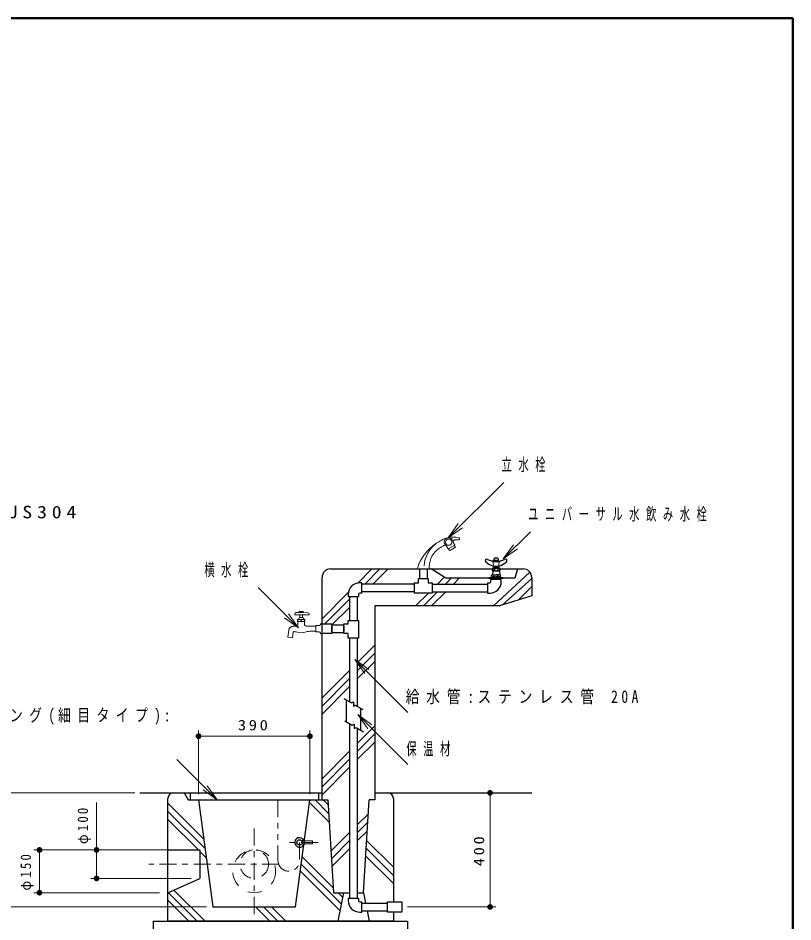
# Model space of a CAD drawing. Units: millimetres on the paper, scale 1:20. Extents: x -365 to 0, y -47 to 257.
# Drawn here: x -135.8 to 0, y 98.6 to 257 of the extents above; entities that cross this region are included whole.
import ezdxf

# ---------------------------------------------------------------- set-up
doc = ezdxf.new("R2010")
doc.units = ezdxf.units.MM
for name, pattern in [('USER1', [4.5, 2.5, -2]), ('USER2', [6, 3, -1, 1, -1]), ('USER3', [8, 3, -1, 1, -1, 1, -1])]:
    doc.linetypes.add(name, pattern=pattern)
doc.layers.add('1_20', color=7, linetype='Continuous', lineweight=25)
doc.layers.add('NAKAMURA図枠', color=7, linetype='Continuous', lineweight=13)
doc.styles.add('ＭＳ ゴシック', font='')
doc.styles.get('ＭＳ ゴシック').set_extended_font_data('MS Gothic')

# ---------------------------------------------------------------- blocks, each defined once
blk = doc.blocks.new('filled_dot')
at = {"color": 0, "linetype": 'Continuous', "lineweight": -2, "const_width": 1.25}
blk.add_lwpolyline([(-0.625, 0, 1), (0.625, 0, 1)], format="xyb", close=True, dxfattribs=at)
blk = doc.blocks.new('open_arrow')
at = {"color": 0, "linetype": 'Continuous', "lineweight": -2}
blk.add_lwpolyline([(7.5, 1.25), (0, 0), (7.5, -1.25)], dxfattribs=at)

msp = doc.modelspace()

# ---------------------------------------------------------------- linework, layer by layer
at = {"layer": '1_20', "lineweight": 13}
for p, q in [((-60.393, 165.926), (-50.636, 175.64)), ((-50.751, 162.212), (-45.984, 166.979)), ((-59.54, 165.12), (-59.25, 164.617)), ((-60.669, 164.476), (-60.376, 163.967)), ((-60.376, 163.967), (-59.25, 164.617)), ((-60.345, 163.985), (-60.333, 163.963)), ((-59.126, 164.256), (-60.121, 163.681)), ((-59.281, 164.6), (-59.268, 164.578)), ((-76.248, 157.998), (-73.768, 160.478)), ((-75.024, 157.808), (-72.354, 160.478)), ((-73.61, 157.808), (-70.94, 160.478)), ((-63.701, 160.478), (-65.801, 160.478)), ((-63.701, 160.884), (-63.701, 160.478)), ((-62.296, 157.808), (-61.092, 159.012)), ((-60.882, 157.808), (-59.862, 158.828)), ((-59.468, 157.808), (-58.448, 158.828)), ((-52.484, 153.978), (-46.072, 159.89)), ((-50.932, 154.124), (-45.754, 158.793)), ((-86.596, 150.122), (-93.667, 157.194)), ((-48.147, 154.987), (-45.754, 157.379)), ((-82.504, 151.742), (-77.904, 156.342)), ((-66.13, 153.974), (-63.876, 156.228)), ((-64.715, 153.974), (-62.242, 156.448)), ((-63.301, 153.975), (-60.828, 156.448)), ((-82.001, 150.831), (-77.684, 155.148)), ((-80.754, 150.663), (-77.684, 153.733)), ((-87.244, 152.553), (-87.244, 152.429)), ((-87.244, 152.429), (-84.744, 152.429)), ((-86.494, 152.854), (-87.019, 152.802)), ((-86.444, 153.004), (-86.494, 152.975)), ((-86.494, 152.975), (-86.494, 152.854)), ((-86.494, 152.854), (-85.794, 152.854)), ((-86.444, 153.004), (-85.844, 153.004)), ((-86.381, 152.429), (-86.381, 151.929)), ((-85.906, 152.429), (-85.906, 151.929)), ((-85.844, 153.004), (-85.794, 152.975)), ((-85.794, 152.975), (-85.794, 152.854)), ((-85.794, 152.854), (-84.976, 152.796)), ((-84.744, 152.546), (-84.744, 152.429)), ((-86.769, 151.629), (-86.794, 151.604)), ((-86.794, 151.604), (-86.794, 151.254)), ((-86.794, 151.254), (-86.769, 151.229)), ((-86.769, 151.629), (-85.519, 151.629)), ((-86.769, 151.229), (-85.519, 151.229)), ((-86.744, 150.658), (-86.724, 151.229)), ((-86.444, 151.929), (-85.844, 151.929)), ((-85.544, 150.658), (-85.564, 151.229)), ((-85.494, 151.604), (-85.519, 151.629)), ((-85.519, 151.229), (-85.494, 151.254)), ((-85.494, 151.604), (-85.494, 151.254)), ((-83.562, 150.503), (-83.562, 149.455)), ((-83.524, 150.542), (-82.986, 150.542)), ((-82.834, 150.672), (-82.839, 150.653)), ((-82.532, 150.932), (-82.494, 150.932)), ((-88.477, 148.511), (-88.324, 149.758)), ((-87.683, 148.414), (-87.566, 149.367)), ((-87.58, 150.417), (-86.994, 150.417)), ((-85.294, 150.417), (-83.562, 150.417)), ((-84.359, 149.542), (-83.562, 149.542)), ((-82.986, 149.417), (-83.524, 149.417)), ((-82.839, 149.305), (-82.834, 149.287)), ((-82.532, 149.026), (-82.518, 149.026)), ((-88.477, 148.511), (-87.683, 148.414)), ((-76.324, 144.03), (-73.254, 147.1)), ((-76.76, 144.597), (-67.483, 135.321)), ((-76.324, 142.616), (-73.254, 145.686)), ((-76.324, 141.201), (-73.254, 144.271)), ((-82.504, 137.85), (-77.684, 142.67)), ((-82.504, 136.436), (-77.684, 141.256)), ((-82.504, 135.021), (-77.684, 139.841)), ((-76.242, 134.938), (-67.489, 126.186)), ((-104.129, 120.978), (-104.129, 132.152)), ((-84.629, 120.978), (-84.629, 132.152)), ((-76.324, 129.888), (-73.254, 132.958)), ((-76.324, 128.473), (-73.254, 131.543)), ((-104.129, 131.152), (-84.629, 131.152)), ((-76.324, 127.059), (-73.254, 130.129)), ((-82.504, 123.708), (-77.684, 128.528)), ((-100.857, 119.978), (-107.928, 127.049)), ((-82.504, 122.293), (-77.684, 127.113)), ((-82.504, 120.879), (-77.684, 125.699)), ((-115.3, 121.228), (-143.004, 121.228)), ((-53.059, 121.228), (-53.059, 101.228)), ((-122.004, 106.228), (-122.004, 119.525)), ((-109.504, 119.392), (-103.212, 113.1)), ((-81.266, 116.11), (-84.688, 119.532)), ((-81.359, 117.617), (-83.72, 119.978)), ((-81.452, 119.124), (-82.306, 119.978)), ((-109.504, 117.978), (-102.994, 111.468)), ((-76.324, 115.62), (-74.38, 117.565)), ((-104.168, 111.228), (-109.504, 116.563)), ((-76.324, 114.206), (-74.527, 116.003)), ((-80.951, 110.993), (-77.684, 114.26)), ((-76.324, 112.792), (-74.674, 114.442)), ((-80.869, 109.661), (-77.684, 112.846)), ((-70.004, 108.176), (-74.692, 112.864)), ((-111.004, 111.228), (-133.004, 111.228)), ((-132.004, 103.728), (-132.004, 111.228)), ((-105.405, 111.228), (-123.004, 111.228)), ((-102.777, 109.836), (-103.905, 110.964)), ((-80.787, 108.329), (-77.684, 111.432)), ((-70.004, 106.762), (-74.774, 111.532)), ((-80.557, 104.587), (-85.961, 109.991)), ((-70.004, 105.348), (-74.856, 110.199)), ((-79.147, 101.763), (-86.127, 108.743)), ((-105.405, 106.228), (-123.004, 106.228)), ((-79.383, 100.584), (-86.293, 107.495)), ((-111.004, 103.728), (-133.004, 103.728)), ((-104.396, 98.728), (-109.43, 103.761)), ((-102.982, 98.728), (-108.452, 104.197)), ((-78.911, 102.941), (-79.698, 103.728)), ((-105.81, 98.728), (-109.504, 102.421)), ((-102.754, 101.228), (-143.004, 101.228)), ((-91.668, 98.728), (-94.168, 101.228)), ((-90.254, 98.728), (-92.754, 101.228)), ((-88.84, 98.728), (-91.34, 101.228)), ((-67.504, 101.228), (-52.059, 101.228))]:
    msp.add_line(p, q, dxfattribs=at)
at = {"layer": '1_20'}
for p, q in [((-52.529, 161.753), (-51.479, 161.753)), ((-52.429, 161.953), (-52.495, 161.935)), ((-52.495, 161.753), (-52.495, 161.935)), ((-52.429, 161.953), (-52.422, 161.953)), ((-52.429, 161.953), (-52.004, 161.953)), ((-52.422, 161.953), (-52.422, 162.01)), ((-52.249, 161.753), (-52.249, 161.935)), ((-52.092, 162.418), (-51.917, 162.418)), ((-51.579, 161.953), (-52.004, 161.953)), ((-51.759, 161.753), (-51.759, 161.935)), ((-51.587, 161.953), (-51.587, 162.01)), ((-51.579, 161.953), (-51.587, 161.953)), ((-51.579, 161.953), (-51.513, 161.935)), ((-51.513, 161.753), (-51.513, 161.935)), ((-81.004, 160.478), (-52.703, 160.478)), ((-65.434, 160.478), (-65.434, 158.778)), ((-64.074, 160.478), (-64.074, 158.778)), ((-60.804, 158.828), (-63.385, 160.478)), ((-52.654, 160.597), (-52.004, 160.597)), ((-52.654, 160.147), (-51.354, 160.147)), ((-52.604, 160.103), (-52.654, 159.403)), ((-52.604, 160.103), (-52.604, 160.147)), ((-52.379, 160.978), (-51.63, 160.978)), ((-52.304, 160.847), (-52.004, 160.847)), ((-52.242, 160.847), (-52.242, 160.978)), ((-51.704, 160.847), (-52.004, 160.847)), ((-51.354, 160.597), (-52.004, 160.597)), ((-51.767, 160.847), (-51.767, 160.978)), ((-51.404, 160.103), (-51.404, 160.147)), ((-51.404, 160.103), (-51.354, 159.403)), ((-51.305, 160.478), (-47.254, 160.478)), ((-48.254, 160.478), (-48.704, 158.828)), ((-82.504, 119.978), (-82.504, 158.978)), ((-65.606, 158.028), (-65.606, 158.778)), ((-65.606, 158.778), (-63.903, 158.778)), ((-63.903, 158.778), (-63.903, 158.028)), ((-48.704, 158.828), (-60.804, 158.828)), ((-53.254, 158.828), (-53.254, 158.878)), ((-53.254, 158.828), (-50.754, 158.828)), ((-53.179, 158.953), (-50.829, 158.953)), ((-51.104, 158.628), (-52.904, 158.628)), ((-52.904, 158.228), (-52.904, 158.628)), ((-52.783, 159.375), (-52.679, 159.403)), ((-52.783, 159.131), (-52.783, 159.375)), ((-52.783, 159.131), (-52.679, 159.103)), ((-52.654, 159.403), (-52.679, 159.403)), ((-52.679, 159.403), (-52.004, 159.403)), ((-52.654, 159.103), (-52.679, 159.103)), ((-52.679, 159.103), (-52.004, 159.103)), ((-52.654, 158.953), (-52.654, 159.103)), ((-52.394, 159.131), (-52.394, 159.375)), ((-51.329, 159.403), (-52.004, 159.403)), ((-51.329, 159.103), (-52.004, 159.103)), ((-51.614, 159.131), (-51.614, 159.375)), ((-51.354, 158.953), (-51.354, 159.103)), ((-51.225, 159.375), (-51.329, 159.403)), ((-51.225, 159.131), (-51.329, 159.103)), ((-51.225, 159.131), (-51.225, 159.375)), ((-51.104, 158.228), (-51.104, 158.628)), ((-50.754, 158.828), (-50.754, 158.878)), ((-45.754, 158.978), (-45.754, 155.728)), ((-75.504, 158.028), (-75.904, 158.028)), ((-75.504, 156.228), (-75.504, 158.028)), ((-66.304, 157.808), (-75.504, 157.808)), ((-66.304, 156.228), (-66.304, 158.028)), ((-66.304, 158.028), (-65.606, 158.028)), ((-63.903, 158.028), (-63.204, 158.028)), ((-63.204, 158.028), (-63.204, 156.228)), ((-63.204, 157.808), (-53.504, 157.808)), ((-53.504, 158.028), (-53.504, 156.228)), ((-53.504, 158.028), (-53.104, 158.028)), ((-77.904, 156.028), (-77.904, 155.628)), ((-77.904, 155.628), (-76.104, 155.628)), ((-77.684, 155.628), (-77.684, 151.428)), ((-76.324, 155.628), (-76.324, 151.428)), ((-76.104, 156.028), (-76.104, 155.628)), ((-75.504, 156.228), (-75.904, 156.228)), ((-66.304, 156.448), (-75.504, 156.448)), ((-63.204, 156.228), (-66.304, 156.228)), ((-63.204, 156.448), (-53.504, 156.448)), ((-53.504, 156.228), (-53.104, 156.228)), ((-45.754, 155.728), (-51.404, 153.978)), ((-51.404, 153.978), (-73.254, 153.972)), ((-73.254, 153.972), (-73.254, 119.978)), ((-82.504, 150.831), (-80.754, 150.831)), ((-80.754, 150.831), (-80.754, 149.128)), ((-80.754, 150.659), (-78.654, 150.659)), ((-80.754, 149.479), (-80.754, 150.479)), ((-78.654, 149.128), (-78.654, 150.831)), ((-78.654, 150.831), (-77.904, 150.831)), ((-78.654, 150.479), (-78.654, 149.479)), ((-77.904, 150.831), (-77.904, 151.428)), ((-77.904, 151.428), (-76.104, 151.428)), ((-76.104, 151.428), (-76.104, 148.328)), ((-80.754, 149.128), (-82.504, 149.128)), ((-80.754, 149.299), (-78.654, 149.299)), ((-77.904, 149.128), (-78.654, 149.128)), ((-77.904, 148.328), (-77.904, 149.128)), ((-76.104, 148.328), (-77.904, 148.328)), ((-77.684, 148.328), (-77.684, 137.187)), ((-76.324, 148.328), (-76.324, 136.402)), ((-78.254, 137.516), (-78.254, 133.692)), ((-75.754, 136.073), (-75.754, 132.249)), ((-77.684, 133.363), (-77.684, 102.728)), ((-76.324, 132.578), (-76.324, 102.728)), ((-114.409, 121.228), (-82.504, 121.228)), ((-106.679, 121.228), (-105.929, 119.978)), ((-105.629, 121.228), (-105.629, 119.978)), ((-83.129, 121.228), (-83.129, 119.978)), ((-73.254, 121.228), (-45.754, 121.228)), ((-109.504, 98.728), (-109.504, 120.228)), ((-105.929, 119.978), (-81.504, 119.978)), ((-104.129, 119.978), (-101.629, 101.228)), ((-87.129, 101.228), (-84.629, 119.978)), ((-81.504, 119.978), (-80.504, 103.728)), ((-75.254, 103.728), (-74.254, 119.978)), ((-73.254, 119.978), (-74.254, 119.978)), ((-70.004, 120.228), (-70.004, 102.128)), ((-85.97, 112.868), (-85.62, 112.918)), ((-85.97, 112.868), (-85.97, 112.218)), ((-85.62, 112.918), (-85.62, 112.168)), ((-109.504, 111.228), (-103.905, 111.228)), ((-103.905, 111.228), (-103.905, 106.228)), ((-85.62, 112.168), (-85.97, 112.218)), ((-109.504, 103.728), (-103.905, 106.228)), ((-80.504, 103.728), (-77.684, 103.728)), ((-78.754, 103.728), (-79.754, 98.728)), ((-76.324, 103.728), (-75.254, 103.728)), ((-75.254, 103.728), (-74.89, 101.908)), ((-76.104, 102.728), (-77.904, 102.728)), ((-77.904, 102.728), (-77.904, 102.328)), ((-76.104, 102.728), (-76.104, 102.328)), ((-75.904, 102.128), (-75.504, 102.128)), ((-75.504, 100.328), (-75.504, 102.128)), ((-75.504, 101.908), (-71.004, 101.908)), ((-71.004, 100.328), (-71.004, 102.128)), ((-71.004, 102.128), (-68.504, 102.128)), ((-68.504, 102.128), (-68.504, 100.328)), ((-101.629, 101.228), (-87.129, 101.228)), ((-75.904, 100.328), (-75.504, 100.328)), ((-75.504, 100.548), (-71.004, 100.548)), ((-74.618, 100.548), (-74.254, 98.728)), ((-68.504, 100.328), (-71.004, 100.328)), ((-70.004, 100.328), (-70.004, 98.728)), ((-112.004, 98.728), (-67.504, 98.728)), ((-112.004, 91.228), (-112.004, 98.728)), ((-70.004, 98.728), (-109.504, 98.728)), ((-79.367, 98.728), (-70.004, 98.728)), ((-67.504, 98.728), (-67.504, 91.228))]:
    msp.add_line(p, q, dxfattribs=at)
at = {"layer": '1_20', "linetype": 'USER1', "lineweight": 13}
for p, q in [((-82.518, 149.026), (-82.494, 149.026)), ((-84.17, 112.793), (-85.62, 112.793)), ((-84.17, 112.793), (-84.17, 112.293)), ((-84.17, 112.293), (-85.62, 112.293))]:
    msp.add_line(p, q, dxfattribs=at)
at = {"layer": '1_20', "linetype": 'USER3', "lineweight": 13}
for p, q in [((-90.22, 119.978), (-90.22, 109.388)), ((-86.445, 112.543), (-86.445, 109.388))]:
    msp.add_line(p, q, dxfattribs=at)
at = {"layer": '1_20', "linetype": 'USER2', "lineweight": 13}
for p, q in [((-94.379, 114.978), (-94.379, 99.978)), ((-83.182, 112.543), (-88.215, 112.543)), ((-89.987, 108.728), (-112.862, 108.728))]:
    msp.add_line(p, q, dxfattribs=at)
at = {"layer": '1_20'}
for points in [[(-78.69, 137.768), (-77.36, 137), (-77.014, 137.2), (-77.014, 136.4), (-76.667, 136.6), (-75.338, 135.833)], [(-78.509, 133.839), (-77.209, 133.089), (-76.863, 133.289), (-76.863, 132.489), (-76.517, 132.689), (-75.217, 131.938)]]:
    msp.add_lwpolyline(points, dxfattribs=at)
at = {"layer": '1_20', "lineweight": 13}
msp.add_circle((-60.309, 165.157), 0.545, dxfattribs=at)
at = {"layer": '1_20'}
msp.add_circle((-86.445, 112.543), 0.475, dxfattribs=at)
at = {"layer": '1_20', "linetype": 'USER1', "lineweight": 13}
for centre, radius in [((-94.379, 107.478), 3.75), ((-94.379, 108.728), 2.5)]:
    msp.add_circle(centre, radius, dxfattribs=at)
at = {"layer": '1_20', "lineweight": 13}
for centre, radius, start, end in [((-58.116, 158.254), 8, 123.09222, 163.86404), ((-59.398, 160.744), 5.208, 126.41431, 176.8775), ((-54.841, 153.228), 14, 118.98987, 123.09222), ((-59.439, 161.526), 4.513, 103.54208, 118.98987), ((-60.314, 165.164), 0.775, 356.70014, 242.68904), ((-59.486, 161.533), 4.5, 78.05658, 102.83569), ((-59.24, 165.199), 0.3, 182.09436, 209.99988), ((-59.139, 165.181), 0.4, 88.41773, 180.80579), ((-59.266, 160.583), 5, 82.60257, 88.41775), ((-58.596, 165.739), 0.2, 262.60242, 88.61157), ((-59.851, 160.884), 3.85, 123.39917, 180), ((-54.815, 153.245), 13, 119.16159, 123.39917), ((-59.451, 161.536), 3.5, 119.00388, 119.21469), ((-61.003, 164.335), 0.3, 50.13141, 119.16159), ((-60.314, 165.16), 0.775, 230.13141, 237.90515), ((-60.885, 164.249), 0.3, 29.99982, 57.90512), ((-58.904, 164.788), 1.65, 210.00012, 222.23889), ((-60.697, 163.753), 1.65, 17.76123, 30), ((-49.561, 161.768), 2.968, 181.25418, 194.27399), ((-54.447, 161.768), 2.968, 345.72601, 358.74582), ((-86.994, 152.553), 0.25, 95.71075, 180), ((-84.994, 152.546), 0.25, 0.00004, 85.91447), ((-86.994, 150.667), 0.25, 270.00004, 358), ((-86.923, 152.122), 0.517, 287.37865, 338.04014), ((-85.365, 152.122), 0.517, 201.95986, 252.62136), ((-85.294, 150.667), 0.25, 182.00003, 270.00004), ((-83.524, 150.503), 0.0381, 90, 180), ((-82.986, 150.694), 0.152, 270, 344.357), ((-82.532, 150.627), 0.305, 90, 171.676), ((-87.58, 149.667), 0.75, 90.00002, 173.00001), ((-87.417, 149.349), 0.15, 80.49105, 173.00018), ((-87.929, 146.292), 3.25, 74.05766, 80.49115), ((-86.144, 152.542), 3.25, 254.05764, 285.94241), ((-84.359, 146.292), 3.25, 90.00002, 105.94242), ((-83.524, 149.455), 0.0381, 180, 270), ((-82.986, 149.264), 0.152, 15.6435, 90), ((-82.532, 149.331), 0.305, 188.324, 270)]:
    msp.add_arc(centre, radius, start, end, dxfattribs=at)
at = {"layer": '1_20'}
for centre, radius, start, end in [((-53.629, 161.903), 0.275, 60.98572, 230.5887), ((-51.264, 164.781), 4, 230.5887, 249.94673), ((-52.041, 164.767), 3, 240.98572, 255.58543), ((-52.85, 161.619), 0.25, 50.12203, 75.58543), ((-52.529, 162.003), 0.25, 230.12203, 270), ((-52.372, 161.517), 0.436, 73.65711, 106.34289), ((-52.004, 162.01), 0.417, 102.09779, 180), ((-52.004, 160.235), 1.718, 90, 98.21321), ((-52.004, 160.235), 1.718, 81.78679, 90), ((-52.004, 162.01), 0.417, 0, 77.90221), ((-51.636, 161.517), 0.436, 73.65711, 106.34289), ((-51.479, 162.003), 0.25, 270, 309.87797), ((-52.744, 164.781), 4, 290.05327, 309.4113), ((-51.158, 161.619), 0.25, 104.41457, 129.87797), ((-51.968, 164.767), 3, 284.41457, 299.01428), ((-50.379, 161.903), 0.275, 309.4113, 119.01428), ((-81.004, 158.978), 1.5, 90, 180), ((-52.28, 160.372), 0.436, 148.95178, 211.04822), ((-52.413, 160.372), 0.3, 149.43181, 210.56819), ((-52.567, 160.463), 0.121, 30.56819, 149.43181), ((-52.567, 160.281), 0.121, 210.56819, 329.43181), ((-52.866, 161.264), 0.7, 287.64555, 323.42981), ((-52.379, 161.728), 0.75, 249.94673, 270), ((-52.721, 160.372), 0.3, 329.43181, 30.56819), ((-51.142, 161.264), 0.7, 216.57019, 252.35445), ((-51.63, 161.728), 0.75, 270, 290.05327), ((-51.287, 160.372), 0.3, 149.43181, 210.56819), ((-51.441, 160.463), 0.121, 30.56819, 149.43181), ((-51.441, 160.281), 0.121, 210.56819, 329.43181), ((-51.728, 160.372), 0.436, 328.95178, 31.04822), ((-51.595, 160.372), 0.3, 329.43181, 30.56819), ((-47.254, 158.978), 1.5, 0, 90), ((-53.179, 158.878), 0.075, 90, 180), ((-52.589, 158.71), 0.693, 73.65711, 106.34289), ((-52.589, 159.795), 0.693, 253.65711, 286.34289), ((-52.004, 156.675), 2.728, 90, 98.21321), ((-52.004, 161.831), 2.728, 261.78679, 270), ((-52.004, 156.675), 2.728, 81.78679, 90), ((-52.004, 161.831), 2.728, 270, 278.21321), ((-51.42, 158.71), 0.693, 73.65711, 106.34289), ((-51.42, 159.795), 0.693, 253.65711, 286.34289), ((-50.829, 158.878), 0.075, 0, 90), ((-75.904, 156.028), 2, 90, 180), ((-53.104, 158.228), 2, 270, 0), ((-53.104, 158.228), 0.2, 270, 0), ((-75.904, 156.028), 0.2, 90, 180), ((-108.504, 120.228), 1, 90, 180), ((-71.004, 120.228), 1, 0, 90), ((-86.445, 112.543), 0.825, 26.10231, 280.47568), ((-86.445, 112.543), 0.825, 280.47568, 333.89769), ((-75.904, 102.328), 2, 180, 270), ((-75.904, 102.328), 0.2, 180, 270)]:
    msp.add_arc(centre, radius, start, end, dxfattribs=at)
at = {"layer": '1_20', "linetype": 'USER3', "lineweight": 13}
msp.add_arc((-88.333, 109.388), 1.887, 180, 0, dxfattribs=at)
at = {"layer": '1_20'}
for major_axis in [(0.292, 0), (-0.292, 0)]:
    msp.add_ellipse((-52.004, 160.372), major_axis=major_axis, ratio=0.726662, start_param=1.5707963, end_param=4.712389, dxfattribs=at)
at = {"layer": '1_20', "lineweight": 13}
for centre, major_axis, ratio in [((-86.469, 151.429), (0.275, 0), 0.636335), ((-85.819, 151.429), (-0.275, 0), 0.636388)]:
    msp.add_ellipse(centre, major_axis=major_axis, ratio=ratio, dxfattribs=at)
at = {"layer": 'NAKAMURA図枠', "lineweight": 50}
for p, q in [((0, 257), (-365, 257)), ((0, 0), (0, 257))]:
    msp.add_line(p, q, dxfattribs=at)

# ---------------------------------------------------------------- block references
at = {"layer": '1_20', "lineweight": 13, "xscale": 0.4, "yscale": 0.4}
for name, p, rotation in [('open_arrow', (-60.393, 165.926), 44.9), ('open_arrow', (-50.751, 162.212), 45), ('open_arrow', (-86.596, 150.122), 135), ('open_arrow', (-76.76, 144.597), 315), ('open_arrow', (-76.242, 134.938), 315), ('filled_dot', (-84.629, 131.152), 180), ('open_arrow', (-100.857, 119.978), 135), ('filled_dot', (-53.059, 121.228), 270), ('filled_dot', (-132.004, 111.228), 270), ('filled_dot', (-122.004, 111.228), 270), ('filled_dot', (-122.004, 106.228), 90), ('filled_dot', (-132.004, 103.728), 90), ('filled_dot', (-53.059, 101.228), 90)]:
    msp.add_blockref(name, p, dxfattribs=dict(at, rotation=rotation))
msp.add_blockref('filled_dot', (-104.129, 131.152), dxfattribs=at)

# ---------------------------------------------------------------- texts
at = {"layer": '1_20', "style": 'ＭＳ ゴシック'}
for s, insert, char_height, attachment_point in [('\\T1.64;\\W0.6;立水栓', (-51.042, 178.64), 2.199, 4), ('\\T1.5;\\W1.15;φ34×3\\~SUS304', (-159.572, 170.132), 2.199, 4), ('\\T1.64;\\W0.6;ユニバーサル水飲み水栓', (-46.39, 169.979), 2.199, 4), ('\\T1.64;\\W0.6;横水栓', (-103.12, 160.194), 2.199, 4), ('\\T1.5;\\W0.8;給水管:ステンレス管\\~20A', (-67.842, 137.971), 2.199, 4), ('\\T1.5;\\W0.75;グレーチング(細目タイプ):', (-150.686, 134.549), 2.199, 4), ('\\T1.33;\\W1.15;390', (-94.379, 132.152), 1.833, 8), ('\\T1.64;\\W0.6;保温材', (-67.726, 128.836), 2.199, 4)]:
    msp.add_mtext(s, dxfattribs=dict(at, insert=insert, char_height=char_height, attachment_point=attachment_point))
at = {"layer": '1_20', "char_height": 1.833, "attachment_point": 8, "rotation": 90, "style": 'ＭＳ ゴシック'}
for s, insert in [('\\T1.33;\\W0.9;φ100', (-123.004, 115.614)), ('\\T1.33;\\W1.15;400', (-54.059, 111.228)), ('\\T1.33;\\W0.9;φ150', (-133.004, 107.478))]:
    msp.add_mtext(s, dxfattribs=dict(at, insert=insert))

doc.saveas('drawing.dxf')
